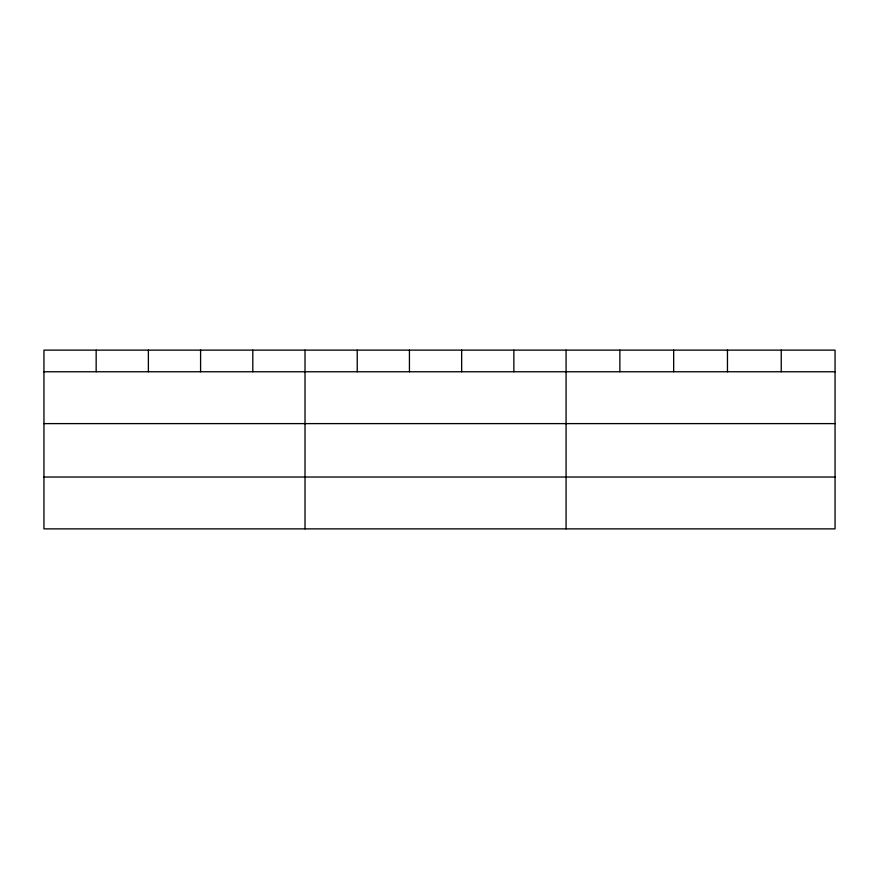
<?xml version="1.0" encoding="UTF-8"?>
<svg xmlns="http://www.w3.org/2000/svg" width="879" height="879" viewBox="0 0 879 879"><rect width="100%" height="100%" fill="white"/><g stroke="black" fill="none" stroke-linecap="round" stroke-linejoin="round"><path stroke-width="1.32" d="M835.05 423.612L835.05 350.128L43.95 350.128L43.95 528.872L835.05 528.872L835.05 423.612L43.95 423.612M43.95 371.762L835.05 371.762M43.95 477.033L835.05 477.033M781.255 350.128L781.255 371.762M727.46 350.128L727.46 371.762M673.666 350.128L673.666 371.762M619.871 350.128L619.871 371.762M566.076 350.128L566.076 528.872M513.863 350.128L513.863 371.762M461.651 350.128L461.651 371.762M409.438 350.128L409.438 371.762M357.226 350.128L357.226 371.762M305.013 350.128L305.013 528.872M252.8 350.128L252.8 371.762M200.588 350.128L200.588 371.762M148.375 350.128L148.375 371.762M96.163 350.128L96.163 371.762"/></g></svg>
